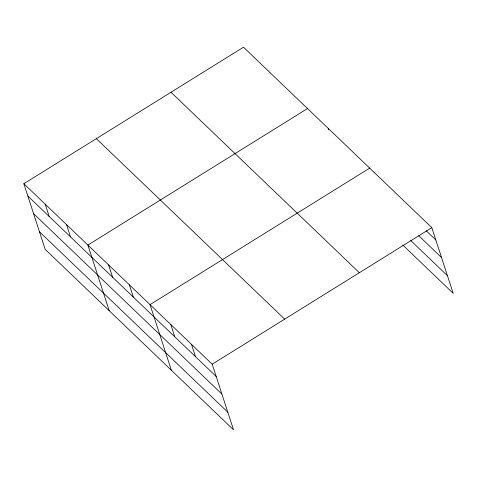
<?xml version="1.0" encoding="UTF-8"?>
<svg xmlns="http://www.w3.org/2000/svg" width="477" height="477" viewBox="0 0 477 477"><rect width="100%" height="100%" fill="white"/><g stroke="black" fill="none" stroke-linecap="round" stroke-linejoin="round"><path stroke-width="0.72" d="M23.85 183.717L212.199 364.195L233.515 429.807L45.172 249.334L23.85 183.717L243.485 47.193L431.828 227.666L453.15 293.283L402.683 244.928M307.522 108.553L87.887 245.077L109.209 310.694M369.675 168.113L150.04 304.636L171.362 370.253M212.199 364.195L431.828 227.666M426.265 230.808L435.829 239.973M418.699 235.674L441.547 257.568M410.78 240.569L447.432 275.688M171.004 92.246L359.354 272.719M96.33 138.664L284.674 319.137M27.851 196.023L216.194 376.496M33.563 213.613L221.912 394.091M39.454 231.739L227.803 412.217M328.242 128.408L328.683 129.774M191.48 344.34L195.475 356.647M170.76 324.485L174.761 336.792M129.327 284.781L133.321 297.088M108.607 264.932L112.602 277.238M66.541 224.625L70.542 236.932M45.196 204.168L49.197 216.475"/></g></svg>
